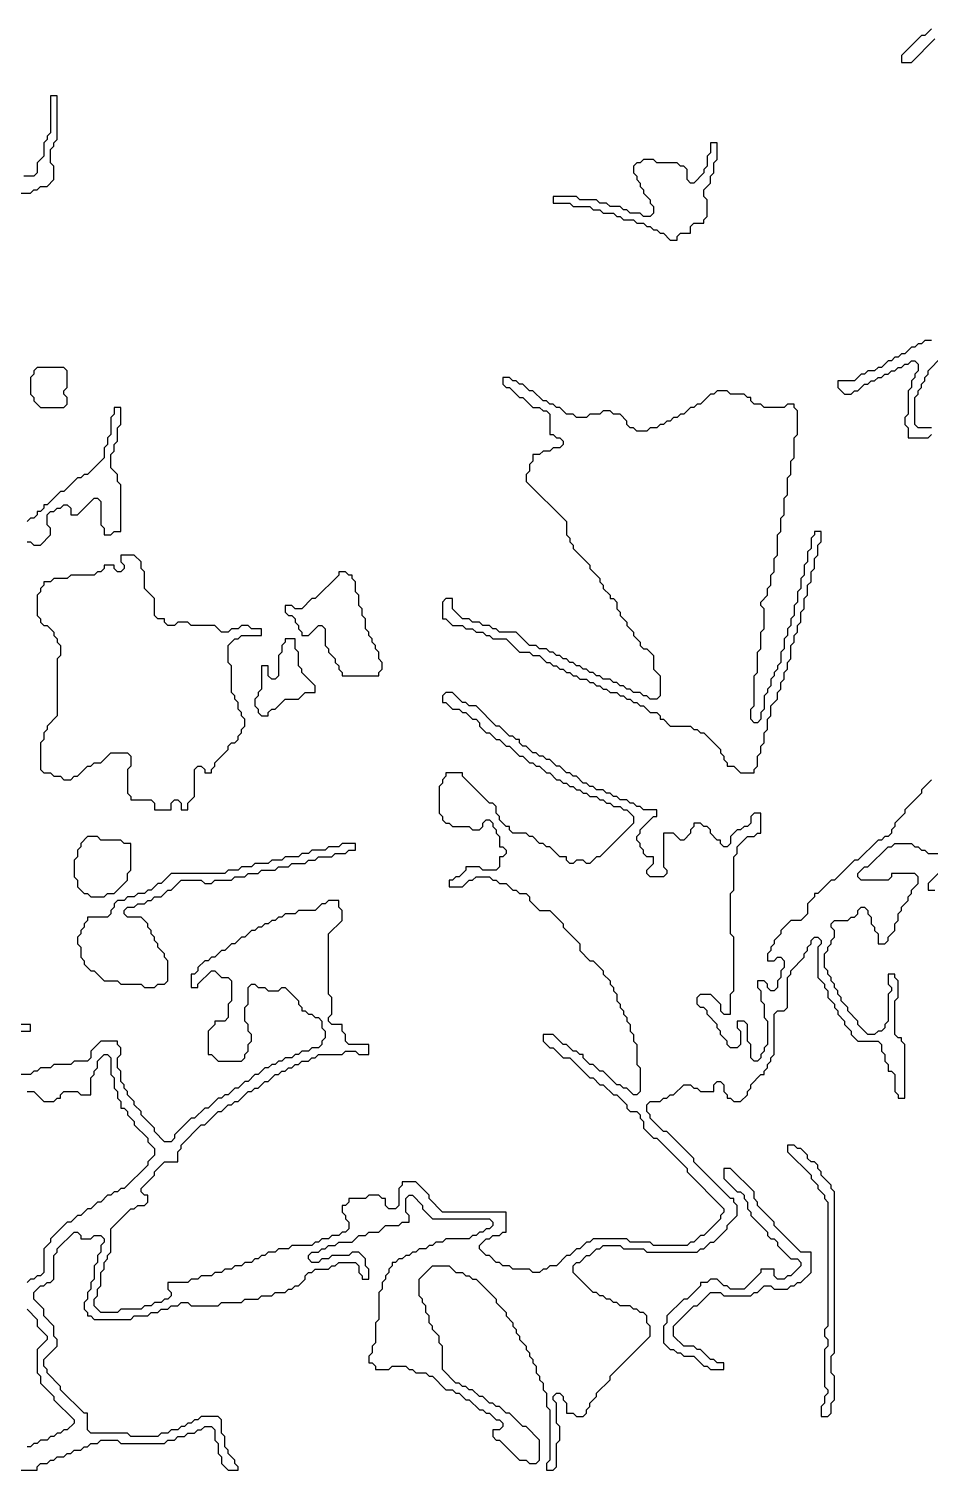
# Model space of a CAD drawing. Header units: metres. Extents: x 0 to 100, y 0 to 128.
# Drawn here: x 66.96 to 73.69, y 0.03 to 10.78 of the extents above; entities that cross this region are included whole.
import ezdxf

# ---------------------------------------------------------------- set-up
doc = ezdxf.new("R2010")
doc.units = ezdxf.units.M

msp = doc.modelspace()

# ---------------------------------------------------------------- linework, layer by layer
for points in [[(73.7, 10.775), (73.65, 10.725), (73.625, 10.725), (73.475, 10.575), (73.475, 10.525), (73.55, 10.525), (73.725, 10.7)], [(66.9, 9.55), (66.975, 9.55), (67, 9.575), (67.025, 9.575), (67.05, 9.6), (67.1, 9.6), (67.15, 9.65), (67.15, 9.75), (67.125, 9.775), (67.125, 9.875), (67.15, 9.9), (67.15, 9.925), (67.175, 9.95), (67.175, 10.275), (67.125, 10.275), (67.125, 10), (67.1, 9.975), (67.1, 9.95), (67.075, 9.925), (67.075, 9.825), (67.025, 9.775), (67.025, 9.7), (67, 9.675), (66.925, 9.675)], [(73.7, 8.45), (73.65, 8.45), (73.625, 8.425), (73.6, 8.425), (73.575, 8.4), (73.55, 8.4), (73.5, 8.35), (73.475, 8.35), (73.45, 8.325), (73.425, 8.325), (73.4, 8.3), (73.375, 8.3), (73.325, 8.25), (73.3, 8.25), (73.275, 8.225), (73.225, 8.225), (73.2, 8.2), (73.175, 8.2), (73.125, 8.15), (73, 8.15), (73, 8.1), (73.05, 8.05), (73.1, 8.05), (73.125, 8.075), (73.15, 8.075), (73.2, 8.125), (73.225, 8.125), (73.25, 8.15), (73.275, 8.15), (73.3, 8.175), (73.325, 8.175), (73.35, 8.2), (73.375, 8.2), (73.4, 8.225), (73.425, 8.225), (73.45, 8.25), (73.475, 8.25), (73.5, 8.275), (73.525, 8.275), (73.55, 8.3), (73.575, 8.3), (73.6, 8.275), (73.6, 8.225), (73.575, 8.2), (73.575, 8.175), (73.55, 8.15), (73.55, 8.1), (73.525, 8.075), (73.525, 7.9), (73.5, 7.875), (73.5, 7.825), (73.525, 7.8), (73.525, 7.725), (73.675, 7.725), (73.7, 7.75)], [(73.7, 7.8), (73.6, 7.8), (73.575, 7.825), (73.575, 8.025), (73.6, 8.05), (73.6, 8.075), (73.625, 8.1), (73.625, 8.125), (73.65, 8.15), (73.65, 8.175), (73.675, 8.2), (73.675, 8.225), (73.775, 8.325)], [(66.95, 6.95), (66.975, 6.95), (67, 6.925), (67.05, 6.925), (67.125, 7), (67.125, 7.05), (67.1, 7.075), (67.1, 7.15), (67.125, 7.175), (67.15, 7.175), (67.175, 7.2), (67.2, 7.2), (67.225, 7.225), (67.25, 7.225), (67.275, 7.2), (67.275, 7.15), (67.325, 7.15), (67.45, 7.275), (67.475, 7.275), (67.5, 7.25), (67.5, 7.075), (67.525, 7.05), (67.525, 7), (67.575, 7), (67.6, 7.025), (67.65, 7.025), (67.65, 7.375), (67.625, 7.4), (67.625, 7.45), (67.575, 7.5), (67.575, 7.6), (67.6, 7.625), (67.6, 7.675), (67.625, 7.7), (67.625, 7.8), (67.65, 7.825), (67.65, 7.95), (67.6, 7.95), (67.6, 7.9), (67.575, 7.875), (67.575, 7.75), (67.55, 7.725), (67.55, 7.675), (67.525, 7.65), (67.525, 7.575), (67.4, 7.45), (67.375, 7.45), (67.35, 7.425), (67.325, 7.425), (67.225, 7.325), (67.2, 7.325), (67.1, 7.225), (67.075, 7.225), (67.075, 7.2), (67.05, 7.175), (67.025, 7.175), (67.025, 7.15), (67, 7.125), (66.975, 7.125), (66.95, 7.1)], [(73.7, 5.175), (73.625, 5.1), (73.625, 5.075), (73.5, 4.95), (73.5, 4.925), (73.425, 4.85), (73.425, 4.825), (73.4, 4.8), (73.4, 4.775), (73.375, 4.75), (73.35, 4.75), (73.325, 4.725), (73.3, 4.725), (73.15, 4.575), (73.125, 4.575), (72.975, 4.425), (72.95, 4.425), (72.85, 4.325), (72.825, 4.325), (72.825, 4.3), (72.775, 4.25), (72.775, 4.175), (72.725, 4.125), (72.65, 4.125), (72.575, 4.05), (72.575, 4.025), (72.525, 3.975), (72.525, 3.95), (72.5, 3.925), (72.5, 3.9), (72.475, 3.875), (72.475, 3.825), (72.525, 3.825), (72.55, 3.85), (72.575, 3.85), (72.6, 3.825), (72.6, 3.775), (72.575, 3.75), (72.575, 3.7), (72.55, 3.675), (72.55, 3.625), (72.525, 3.6), (72.5, 3.6), (72.475, 3.625), (72.475, 3.65), (72.45, 3.675), (72.4, 3.675), (72.4, 3.625), (72.425, 3.6), (72.425, 3.525), (72.45, 3.5), (72.45, 3.4), (72.475, 3.375), (72.475, 3.2), (72.45, 3.175), (72.45, 3.15), (72.425, 3.125), (72.425, 3.1), (72.4, 3.075), (72.375, 3.075), (72.35, 3.1), (72.35, 3.2), (72.325, 3.225), (72.325, 3.35), (72.3, 3.375), (72.25, 3.375), (72.25, 3.325), (72.275, 3.3), (72.275, 3.2), (72.25, 3.175), (72.2, 3.175), (72.175, 3.2), (72.175, 3.225), (72.125, 3.275), (72.125, 3.3), (72.1, 3.325), (72.1, 3.35), (72.025, 3.425), (72.025, 3.45), (72, 3.475), (71.975, 3.475), (71.95, 3.5), (71.95, 3.55), (71.975, 3.575), (72.05, 3.575), (72.125, 3.5), (72.125, 3.45), (72.15, 3.425), (72.2, 3.425), (72.2, 3.575), (72.225, 3.6), (72.225, 4), (72.2, 4.025), (72.2, 4.325), (72.225, 4.35), (72.225, 4.6), (72.25, 4.625), (72.25, 4.675), (72.325, 4.75), (72.375, 4.75), (72.4, 4.775), (72.425, 4.775), (72.425, 4.925), (72.375, 4.925), (72.35, 4.9), (72.35, 4.85), (72.325, 4.825), (72.3, 4.825), (72.275, 4.8), (72.25, 4.8), (72.2, 4.75), (72.2, 4.7), (72.175, 4.675), (72.15, 4.675), (72.125, 4.7), (72.125, 4.725), (72.1, 4.725), (72.05, 4.775), (72.05, 4.8), (72.025, 4.825), (72, 4.825), (71.975, 4.85), (71.925, 4.85), (71.925, 4.825), (71.9, 4.8), (71.9, 4.775), (71.85, 4.725), (71.825, 4.725), (71.775, 4.775), (71.7, 4.775), (71.7, 4.525), (71.725, 4.5), (71.725, 4.475), (71.7, 4.45), (71.6, 4.45), (71.575, 4.475), (71.575, 4.5), (71.625, 4.55), (71.625, 4.6), (71.575, 4.6), (71.55, 4.625), (71.55, 4.65), (71.525, 4.675), (71.525, 4.7), (71.5, 4.725), (71.5, 4.75), (71.525, 4.775), (71.525, 4.8), (71.625, 4.9), (71.65, 4.9), (71.65, 4.95), (71.55, 4.95), (71.525, 4.975), (71.5, 4.975), (71.475, 5), (71.45, 5), (71.425, 5.025), (71.375, 5.025), (71.35, 5.05), (71.325, 5.05), (71.3, 5.075), (71.275, 5.075), (71.25, 5.1), (71.2, 5.1), (71.175, 5.125), (71.15, 5.125), (71.125, 5.15), (71.1, 5.15), (71.05, 5.2), (71.025, 5.2), (71, 5.225), (70.975, 5.225), (70.925, 5.275), (70.9, 5.275), (70.85, 5.325), (70.825, 5.325), (70.8, 5.35), (70.775, 5.35), (70.75, 5.375), (70.725, 5.375), (70.675, 5.425), (70.65, 5.425), (70.625, 5.45), (70.625, 5.475), (70.6, 5.475), (70.575, 5.5), (70.55, 5.5), (70.475, 5.575), (70.45, 5.575), (70.3, 5.725), (70.25, 5.725), (70.225, 5.75), (70.2, 5.75), (70.125, 5.825), (70.075, 5.825), (70.05, 5.8), (70.05, 5.75), (70.075, 5.75), (70.125, 5.7), (70.175, 5.7), (70.2, 5.675), (70.225, 5.675), (70.275, 5.625), (70.3, 5.625), (70.325, 5.6), (70.325, 5.575), (70.375, 5.525), (70.4, 5.525), (70.45, 5.475), (70.475, 5.475), (70.525, 5.425), (70.55, 5.425), (70.625, 5.35), (70.65, 5.35), (70.7, 5.3), (70.725, 5.3), (70.75, 5.275), (70.775, 5.275), (70.825, 5.225), (70.85, 5.225), (70.9, 5.175), (70.925, 5.175), (70.95, 5.15), (70.975, 5.15), (71, 5.125), (71.025, 5.125), (71.05, 5.1), (71.075, 5.1), (71.1, 5.075), (71.125, 5.075), (71.15, 5.05), (71.2, 5.05), (71.225, 5.025), (71.25, 5.025), (71.275, 5), (71.3, 5), (71.325, 4.975), (71.375, 4.975), (71.4, 4.95), (71.425, 4.95), (71.475, 4.9), (71.475, 4.85), (71.225, 4.6), (71.2, 4.6), (71.15, 4.55), (71.125, 4.55), (71.1, 4.575), (71.05, 4.575), (71.025, 4.55), (71, 4.55), (70.975, 4.575), (70.975, 4.6), (70.925, 4.6), (70.85, 4.675), (70.825, 4.675), (70.8, 4.7), (70.775, 4.7), (70.725, 4.75), (70.7, 4.75), (70.675, 4.775), (70.575, 4.775), (70.55, 4.8), (70.55, 4.825), (70.525, 4.825), (70.475, 4.875), (70.475, 4.9), (70.45, 4.925), (70.45, 4.975), (70.425, 5), (70.4, 5), (70.2, 5.2), (70.2, 5.225), (70.075, 5.225), (70.075, 5.2), (70.05, 5.175), (70.05, 5.15), (70.025, 5.125), (70.025, 4.925), (70.05, 4.9), (70.05, 4.875), (70.075, 4.85), (70.1, 4.85), (70.125, 4.825), (70.25, 4.825), (70.275, 4.8), (70.325, 4.8), (70.35, 4.825), (70.35, 4.85), (70.375, 4.875), (70.4, 4.875), (70.425, 4.85), (70.425, 4.825), (70.45, 4.8), (70.45, 4.775), (70.475, 4.75), (70.475, 4.675), (70.5, 4.675), (70.525, 4.65), (70.525, 4.625), (70.5, 4.6), (70.475, 4.6), (70.475, 4.525), (70.45, 4.5), (70.35, 4.5), (70.325, 4.525), (70.225, 4.525), (70.225, 4.5), (70.175, 4.45), (70.15, 4.45), (70.125, 4.425), (70.1, 4.425), (70.1, 4.375), (70.2, 4.375), (70.25, 4.425), (70.275, 4.425), (70.3, 4.45), (70.4, 4.45), (70.425, 4.425), (70.45, 4.425), (70.475, 4.4), (70.525, 4.4), (70.575, 4.35), (70.6, 4.35), (70.625, 4.325), (70.675, 4.325), (70.7, 4.3), (70.7, 4.275), (70.775, 4.2), (70.85, 4.2), (70.95, 4.1), (70.95, 4.075), (71.075, 3.95), (71.075, 3.9), (71.15, 3.825), (71.175, 3.825), (71.25, 3.75), (71.25, 3.725), (71.3, 3.675), (71.3, 3.65), (71.325, 3.625), (71.325, 3.6), (71.35, 3.575), (71.35, 3.525), (71.375, 3.5), (71.375, 3.475), (71.4, 3.45), (71.4, 3.425), (71.425, 3.4), (71.425, 3.375), (71.45, 3.35), (71.45, 3.3), (71.475, 3.275), (71.475, 3.225), (71.5, 3.2), (71.5, 3.05), (71.525, 3.025), (71.525, 2.85), (71.5, 2.825), (71.475, 2.825), (71.425, 2.875), (71.4, 2.875), (71.375, 2.9), (71.35, 2.9), (71.25, 3), (71.225, 3), (71.175, 3.05), (71.15, 3.05), (71.1, 3.1), (71.1, 3.125), (71.075, 3.125), (71.05, 3.15), (71.025, 3.15), (70.975, 3.2), (70.95, 3.2), (70.875, 3.275), (70.8, 3.275), (70.8, 3.225), (70.85, 3.175), (70.875, 3.175), (70.95, 3.1), (71, 3.1), (71.15, 2.95), (71.175, 2.95), (71.225, 2.9), (71.25, 2.9), (71.325, 2.825), (71.35, 2.825), (71.425, 2.75), (71.425, 2.725), (71.45, 2.7), (71.5, 2.7), (71.525, 2.675), (71.525, 2.65), (71.55, 2.625), (71.55, 2.575), (71.625, 2.5), (71.65, 2.5), (71.875, 2.275), (71.875, 2.25), (72.15, 1.975), (72.15, 1.95), (72.125, 1.925), (72.125, 1.9), (72, 1.775), (71.975, 1.775), (71.925, 1.725), (71.9, 1.725), (71.875, 1.7), (71.625, 1.7), (71.6, 1.725), (71.45, 1.725), (71.425, 1.75), (71.175, 1.75), (71.15, 1.725), (71.125, 1.725), (71.075, 1.675), (71.05, 1.675), (71, 1.625), (70.975, 1.625), (70.9, 1.55), (70.85, 1.55), (70.825, 1.525), (70.8, 1.525), (70.775, 1.5), (70.725, 1.5), (70.7, 1.525), (70.575, 1.525), (70.55, 1.55), (70.5, 1.55), (70.475, 1.575), (70.45, 1.575), (70.4, 1.625), (70.375, 1.625), (70.325, 1.675), (70.325, 1.7), (70.375, 1.75), (70.4, 1.75), (70.425, 1.775), (70.475, 1.775), (70.5, 1.8), (70.525, 1.8), (70.525, 1.95), (70.05, 1.95), (69.95, 2.05), (69.95, 2.075), (69.85, 2.175), (69.75, 2.175), (69.75, 2.15), (69.725, 2.125), (69.725, 2), (69.7, 1.975), (69.65, 1.975), (69.625, 2), (69.625, 2.05), (69.6, 2.05), (69.575, 2.075), (69.5, 2.075), (69.475, 2.05), (69.35, 2.05), (69.35, 2.025), (69.325, 2), (69.3, 2), (69.3, 1.95), (69.325, 1.925), (69.325, 1.9), (69.35, 1.875), (69.35, 1.825), (69.325, 1.8), (69.3, 1.8), (69.275, 1.775), (69.225, 1.775), (69.2, 1.75), (69.15, 1.75), (69.125, 1.725), (69.1, 1.725), (69.075, 1.7), (68.925, 1.7), (68.9, 1.675), (68.825, 1.675), (68.8, 1.65), (68.75, 1.65), (68.725, 1.625), (68.7, 1.625), (68.675, 1.6), (68.65, 1.6), (68.625, 1.575), (68.575, 1.575), (68.55, 1.55), (68.5, 1.55), (68.475, 1.525), (68.425, 1.525), (68.4, 1.5), (68.35, 1.5), (68.325, 1.475), (68.25, 1.475), (68.225, 1.45), (68.175, 1.45), (68.15, 1.425), (68, 1.425), (68, 1.375), (68.025, 1.35), (68.025, 1.325), (68, 1.3), (67.975, 1.3), (67.95, 1.275), (67.9, 1.275), (67.875, 1.25), (67.825, 1.25), (67.8, 1.225), (67.65, 1.225), (67.625, 1.2), (67.5, 1.2), (67.45, 1.25), (67.45, 1.3), (67.475, 1.325), (67.475, 1.375), (67.5, 1.4), (67.5, 1.5), (67.525, 1.525), (67.525, 1.575), (67.55, 1.6), (67.55, 1.625), (67.575, 1.65), (67.575, 1.825), (67.725, 1.975), (67.75, 1.975), (67.775, 2), (67.825, 2), (67.85, 2.025), (67.85, 2.075), (67.825, 2.075), (67.8, 2.1), (67.8, 2.125), (67.9, 2.225), (67.9, 2.25), (67.975, 2.325), (68.075, 2.325), (68.075, 2.4), (68.1, 2.425), (68.1, 2.45), (68.25, 2.6), (68.275, 2.6), (68.375, 2.7), (68.4, 2.7), (68.45, 2.75), (68.475, 2.75), (68.5, 2.775), (68.525, 2.775), (68.6, 2.85), (68.625, 2.85), (68.65, 2.875), (68.675, 2.875), (68.725, 2.925), (68.75, 2.925), (68.8, 2.975), (68.825, 2.975), (68.85, 3), (68.875, 3), (68.9, 3.025), (68.925, 3.025), (68.95, 3.05), (68.975, 3.05), (69, 3.075), (69.05, 3.075), (69.075, 3.1), (69.1, 3.1), (69.125, 3.125), (69.3, 3.125), (69.325, 3.15), (69.4, 3.15), (69.425, 3.125), (69.5, 3.125), (69.5, 3.2), (69.35, 3.2), (69.325, 3.225), (69.325, 3.275), (69.3, 3.3), (69.3, 3.35), (69.225, 3.35), (69.2, 3.375), (69.2, 3.4), (69.225, 3.425), (69.225, 3.55), (69.2, 3.575), (69.2, 4.025), (69.3, 4.125), (69.3, 4.2), (69.275, 4.225), (69.275, 4.275), (69.2, 4.275), (69.175, 4.25), (69.15, 4.25), (69.1, 4.2), (68.975, 4.2), (68.95, 4.175), (68.875, 4.175), (68.85, 4.15), (68.825, 4.15), (68.8, 4.125), (68.775, 4.125), (68.75, 4.1), (68.725, 4.1), (68.7, 4.075), (68.675, 4.075), (68.65, 4.05), (68.625, 4.05), (68.575, 4), (68.55, 4), (68.5, 3.95), (68.475, 3.95), (68.425, 3.9), (68.4, 3.9), (68.35, 3.85), (68.325, 3.85), (68.3, 3.825), (68.275, 3.825), (68.225, 3.775), (68.225, 3.75), (68.2, 3.725), (68.175, 3.725), (68.175, 3.625), (68.225, 3.625), (68.225, 3.65), (68.325, 3.75), (68.35, 3.75), (68.4, 3.7), (68.45, 3.7), (68.475, 3.675), (68.475, 3.525), (68.45, 3.5), (68.45, 3.4), (68.425, 3.375), (68.35, 3.375), (68.35, 3.35), (68.3, 3.3), (68.3, 3.125), (68.325, 3.125), (68.375, 3.075), (68.55, 3.075), (68.575, 3.1), (68.575, 3.125), (68.6, 3.15), (68.6, 3.2), (68.625, 3.225), (68.625, 3.275), (68.6, 3.3), (68.6, 3.35), (68.575, 3.375), (68.575, 3.475), (68.6, 3.5), (68.6, 3.625), (68.625, 3.65), (68.65, 3.65), (68.675, 3.625), (68.725, 3.625), (68.75, 3.6), (68.825, 3.6), (68.85, 3.625), (68.875, 3.625), (68.975, 3.525), (68.975, 3.5), (69, 3.475), (69, 3.45), (69.025, 3.45), (69.05, 3.425), (69.075, 3.425), (69.1, 3.4), (69.125, 3.4), (69.15, 3.375), (69.15, 3.325), (69.175, 3.3), (69.175, 3.25), (69.15, 3.225), (69.15, 3.2), (69.125, 3.175), (69.075, 3.175), (69.05, 3.15), (69, 3.15), (68.975, 3.125), (68.95, 3.125), (68.925, 3.1), (68.875, 3.1), (68.85, 3.075), (68.825, 3.075), (68.8, 3.05), (68.775, 3.05), (68.75, 3.025), (68.725, 3.025), (68.675, 2.975), (68.65, 2.975), (68.6, 2.925), (68.575, 2.925), (68.525, 2.875), (68.5, 2.875), (68.45, 2.825), (68.425, 2.825), (68.4, 2.8), (68.375, 2.8), (68.3, 2.725), (68.275, 2.725), (68.2, 2.65), (68.175, 2.65), (68.05, 2.525), (68.05, 2.5), (68.025, 2.475), (67.975, 2.475), (67.9, 2.55), (67.9, 2.575), (67.8, 2.675), (67.8, 2.7), (67.75, 2.75), (67.75, 2.775), (67.7, 2.825), (67.7, 2.85), (67.675, 2.875), (67.675, 2.9), (67.65, 2.925), (67.65, 3), (67.625, 3.025), (67.625, 3.1), (67.65, 3.125), (67.65, 3.175), (67.625, 3.2), (67.625, 3.225), (67.5, 3.225), (67.425, 3.15), (67.425, 3.1), (67.4, 3.075), (67.3, 3.075), (67.275, 3.05), (67.15, 3.05), (67.125, 3.025), (67.05, 3.025), (67.025, 3), (67, 3), (66.975, 2.975), (66.775, 2.975)], [(66.775, 0.025), (67.025, 0.025), (67.025, 0.05), (67.05, 0.075), (67.1, 0.075), (67.125, 0.1), (67.15, 0.1), (67.175, 0.125), (67.225, 0.125), (67.25, 0.15), (67.275, 0.15), (67.3, 0.175), (67.35, 0.175), (67.375, 0.2), (67.4, 0.2), (67.425, 0.225), (67.475, 0.225), (67.5, 0.25), (67.625, 0.25), (67.65, 0.225), (67.975, 0.225), (68, 0.25), (68.05, 0.25), (68.075, 0.275), (68.125, 0.275), (68.15, 0.3), (68.2, 0.3), (68.225, 0.325), (68.25, 0.325), (68.275, 0.35), (68.325, 0.35), (68.35, 0.325), (68.35, 0.25), (68.375, 0.225), (68.375, 0.15), (68.4, 0.125), (68.4, 0.075), (68.45, 0.025), (68.525, 0.025), (68.525, 0.05), (68.5, 0.075), (68.5, 0.1), (68.45, 0.15), (68.45, 0.175), (68.425, 0.2), (68.425, 0.275), (68.4, 0.3), (68.4, 0.4), (68.375, 0.425), (68.25, 0.425), (68.225, 0.4), (68.2, 0.4), (68.175, 0.375), (68.15, 0.375), (68.125, 0.35), (68.1, 0.35), (68.075, 0.325), (68.025, 0.325), (68, 0.3), (67.95, 0.3), (67.925, 0.275), (67.725, 0.275), (67.7, 0.3), (67.425, 0.3), (67.4, 0.325), (67.4, 0.45), (67.375, 0.45), (67.2, 0.625), (67.2, 0.65), (67.1, 0.75), (67.1, 0.775), (67.075, 0.8), (67.075, 0.85), (67.175, 0.95), (67.175, 1), (67.15, 1.025), (67.15, 1.1), (67.075, 1.175), (67.075, 1.225), (67, 1.3), (67, 1.35), (67.05, 1.4), (67.075, 1.4), (67.1, 1.425), (67.125, 1.425), (67.15, 1.45), (67.15, 1.625), (67.175, 1.65), (67.175, 1.675), (67.3, 1.8), (67.325, 1.8), (67.35, 1.775), (67.35, 1.75), (67.425, 1.75), (67.45, 1.775), (67.5, 1.775), (67.525, 1.75), (67.525, 1.725), (67.5, 1.7), (67.5, 1.65), (67.475, 1.625), (67.475, 1.575), (67.45, 1.55), (67.45, 1.45), (67.425, 1.425), (67.425, 1.375), (67.4, 1.35), (67.4, 1.3), (67.375, 1.275), (67.375, 1.225), (67.4, 1.2), (67.4, 1.175), (67.425, 1.175), (67.45, 1.15), (67.725, 1.15), (67.75, 1.175), (67.85, 1.175), (67.875, 1.2), (67.925, 1.2), (67.95, 1.225), (68, 1.225), (68.025, 1.25), (68.075, 1.25), (68.1, 1.275), (68.15, 1.275), (68.175, 1.25), (68.375, 1.25), (68.4, 1.275), (68.55, 1.275), (68.575, 1.3), (68.675, 1.3), (68.7, 1.325), (68.775, 1.325), (68.8, 1.35), (68.875, 1.35), (68.9, 1.375), (68.925, 1.375), (68.95, 1.4), (68.975, 1.4), (69.025, 1.45), (69.025, 1.475), (69.05, 1.5), (69.075, 1.5), (69.1, 1.525), (69.2, 1.525), (69.225, 1.55), (69.25, 1.55), (69.275, 1.575), (69.4, 1.575), (69.425, 1.55), (69.425, 1.5), (69.45, 1.475), (69.45, 1.45), (69.5, 1.45), (69.5, 1.525), (69.475, 1.55), (69.475, 1.6), (69.425, 1.65), (69.375, 1.65), (69.35, 1.625), (69.225, 1.625), (69.2, 1.6), (69.15, 1.6), (69.125, 1.575), (69.075, 1.575), (69.05, 1.6), (69.05, 1.625), (69.075, 1.65), (69.125, 1.65), (69.15, 1.675), (69.175, 1.675), (69.2, 1.7), (69.25, 1.7), (69.275, 1.725), (69.375, 1.725), (69.425, 1.775), (69.475, 1.775), (69.5, 1.8), (69.575, 1.8), (69.625, 1.85), (69.725, 1.85), (69.75, 1.875), (69.8, 1.875), (69.8, 1.925), (69.775, 1.95), (69.775, 2.05), (69.8, 2.075), (69.825, 2.075), (69.9, 2), (69.9, 1.975), (69.975, 1.9), (70.4, 1.9), (70.425, 1.875), (70.425, 1.85), (70.4, 1.825), (70.375, 1.825), (70.35, 1.8), (70.325, 1.8), (70.3, 1.775), (70.275, 1.775), (70.25, 1.75), (70.075, 1.75), (70.05, 1.725), (70, 1.725), (69.975, 1.7), (69.95, 1.7), (69.925, 1.675), (69.875, 1.675), (69.85, 1.65), (69.825, 1.65), (69.8, 1.625), (69.775, 1.625), (69.75, 1.6), (69.725, 1.6), (69.7, 1.575), (69.675, 1.575), (69.675, 1.55), (69.65, 1.525), (69.65, 1.5), (69.625, 1.475), (69.625, 1.45), (69.6, 1.425), (69.6, 1.375), (69.575, 1.35), (69.575, 1.15), (69.55, 1.125), (69.55, 0.975), (69.525, 0.95), (69.525, 0.9), (69.5, 0.875), (69.5, 0.825), (69.525, 0.825), (69.55, 0.8), (69.55, 0.775), (69.65, 0.775), (69.675, 0.8), (69.775, 0.8), (69.8, 0.775), (69.825, 0.775), (69.85, 0.75), (69.925, 0.75), (69.95, 0.725), (69.975, 0.725), (70.075, 0.625), (70.125, 0.625), (70.15, 0.6), (70.175, 0.6), (70.225, 0.55), (70.25, 0.55), (70.325, 0.475), (70.35, 0.475), (70.375, 0.45), (70.4, 0.45), (70.45, 0.4), (70.475, 0.4), (70.5, 0.375), (70.5, 0.35), (70.475, 0.325), (70.425, 0.325), (70.425, 0.275), (70.45, 0.25), (70.475, 0.25), (70.625, 0.1), (70.675, 0.1), (70.7, 0.075), (70.75, 0.075), (70.775, 0.1), (70.775, 0.25), (70.675, 0.35), (70.65, 0.35), (70.55, 0.45), (70.525, 0.45), (70.475, 0.5), (70.45, 0.5), (70.425, 0.525), (70.4, 0.525), (70.35, 0.575), (70.325, 0.575), (70.275, 0.625), (70.25, 0.625), (70.225, 0.65), (70.2, 0.65), (70.175, 0.675), (70.15, 0.675), (70.05, 0.775), (70.05, 0.95), (70.025, 0.975), (70.025, 1.025), (69.975, 1.075), (69.975, 1.1), (69.95, 1.125), (69.95, 1.175), (69.925, 1.2), (69.925, 1.25), (69.9, 1.275), (69.9, 1.3), (69.875, 1.325), (69.875, 1.45), (69.975, 1.55), (70.1, 1.55), (70.15, 1.5), (70.2, 1.5), (70.225, 1.475), (70.25, 1.475), (70.275, 1.45), (70.3, 1.45), (70.45, 1.3), (70.45, 1.275), (70.525, 1.2), (70.525, 1.175), (70.575, 1.125), (70.575, 1.1), (70.6, 1.075), (70.6, 1.05), (70.625, 1.025), (70.625, 1), (70.675, 0.95), (70.675, 0.925), (70.7, 0.9), (70.7, 0.875), (70.725, 0.85), (70.725, 0.825), (70.75, 0.8), (70.75, 0.75), (70.775, 0.725), (70.775, 0.7), (70.8, 0.675), (70.8, 0.625), (70.825, 0.6), (70.825, 0.5), (70.85, 0.475), (70.85, 0.1), (70.825, 0.075), (70.825, 0.025), (70.875, 0.025), (70.9, 0.05), (70.9, 0.225), (70.925, 0.25), (70.925, 0.35), (70.9, 0.375), (70.9, 0.525), (70.875, 0.55), (70.875, 0.575), (70.9, 0.6), (70.925, 0.6), (70.95, 0.575), (70.95, 0.55), (70.975, 0.525), (70.975, 0.45), (71.025, 0.45), (71.05, 0.425), (71.1, 0.425), (71.125, 0.45), (71.125, 0.475), (71.15, 0.5), (71.15, 0.525), (71.2, 0.575), (71.2, 0.6), (71.3, 0.7), (71.3, 0.725), (71.6, 1.025), (71.6, 1.1), (71.575, 1.125), (71.575, 1.175), (71.55, 1.2), (71.525, 1.2), (71.5, 1.225), (71.475, 1.225), (71.45, 1.25), (71.375, 1.25), (71.35, 1.275), (71.325, 1.275), (71.3, 1.3), (71.275, 1.3), (71.25, 1.325), (71.225, 1.325), (71.2, 1.35), (71.175, 1.35), (71.025, 1.5), (71.025, 1.55), (71.05, 1.575), (71.075, 1.575), (71.125, 1.625), (71.15, 1.625), (71.2, 1.675), (71.225, 1.675), (71.25, 1.7), (71.375, 1.7), (71.4, 1.675), (71.55, 1.675), (71.575, 1.65), (71.95, 1.65), (71.975, 1.675), (72, 1.675), (72.05, 1.725), (72.075, 1.725), (72.175, 1.825), (72.175, 1.85), (72.25, 1.925), (72.25, 2), (72.225, 2.025), (72.225, 2.05), (72.2, 2.05), (71.925, 2.325), (71.925, 2.35), (71.725, 2.55), (71.7, 2.55), (71.6, 2.65), (71.6, 2.675), (71.575, 2.7), (71.575, 2.75), (71.6, 2.775), (71.675, 2.775), (71.7, 2.8), (71.725, 2.8), (71.75, 2.825), (71.775, 2.825), (71.85, 2.9), (71.9, 2.9), (71.925, 2.875), (71.95, 2.875), (71.975, 2.85), (72.075, 2.85), (72.075, 2.9), (72.1, 2.925), (72.125, 2.925), (72.15, 2.9), (72.15, 2.85), (72.175, 2.825), (72.175, 2.8), (72.2, 2.8), (72.225, 2.775), (72.275, 2.775), (72.325, 2.825), (72.325, 2.85), (72.35, 2.875), (72.35, 2.9), (72.425, 2.975), (72.45, 2.975), (72.45, 3), (72.475, 3.025), (72.475, 3.05), (72.5, 3.075), (72.5, 3.1), (72.525, 3.125), (72.525, 3.425), (72.55, 3.45), (72.6, 3.45), (72.625, 3.475), (72.625, 3.7), (72.65, 3.725), (72.65, 3.75), (72.75, 3.85), (72.75, 3.875), (72.775, 3.9), (72.775, 3.925), (72.8, 3.95), (72.8, 3.975), (72.825, 4), (72.85, 4), (72.875, 3.975), (72.875, 3.95), (72.85, 3.925), (72.85, 3.7), (72.9, 3.65), (72.9, 3.625), (72.925, 3.6), (72.925, 3.55), (72.975, 3.5), (72.975, 3.475), (73, 3.45), (73, 3.425), (73.05, 3.375), (73.05, 3.35), (73.1, 3.3), (73.1, 3.275), (73.15, 3.225), (73.3, 3.225), (73.325, 3.2), (73.325, 3.15), (73.35, 3.125), (73.35, 3.075), (73.375, 3.05), (73.375, 3), (73.4, 3), (73.425, 2.975), (73.425, 2.85), (73.45, 2.825), (73.45, 2.8), (73.5, 2.8), (73.5, 3.2), (73.475, 3.225), (73.475, 3.25), (73.45, 3.25), (73.425, 3.275), (73.425, 3.525), (73.45, 3.55), (73.45, 3.675), (73.425, 3.7), (73.425, 3.725), (73.375, 3.725), (73.375, 3.65), (73.4, 3.625), (73.4, 3.6), (73.375, 3.575), (73.375, 3.375), (73.35, 3.35), (73.35, 3.325), (73.325, 3.3), (73.3, 3.3), (73.275, 3.275), (73.225, 3.275), (73.15, 3.35), (73.15, 3.375), (73.075, 3.45), (73.075, 3.475), (73.025, 3.525), (73.025, 3.55), (73, 3.575), (73, 3.6), (72.975, 3.625), (72.975, 3.65), (72.95, 3.675), (72.95, 3.7), (72.925, 3.725), (72.925, 3.75), (72.9, 3.775), (72.9, 3.875), (72.925, 3.9), (72.925, 3.925), (72.95, 3.95), (72.95, 3.975), (72.975, 4), (72.975, 4.05), (72.95, 4.075), (72.95, 4.1), (72.975, 4.125), (73.075, 4.125), (73.1, 4.15), (73.125, 4.15), (73.15, 4.175), (73.15, 4.2), (73.175, 4.225), (73.2, 4.225), (73.225, 4.2), (73.225, 4.175), (73.25, 4.15), (73.25, 4.1), (73.275, 4.075), (73.275, 4.05), (73.3, 4.025), (73.3, 3.95), (73.35, 3.95), (73.375, 3.975), (73.375, 4), (73.425, 4.05), (73.425, 4.1), (73.45, 4.125), (73.45, 4.175), (73.475, 4.2), (73.475, 4.225), (73.525, 4.275), (73.525, 4.3), (73.55, 4.325), (73.55, 4.35), (73.6, 4.4), (73.6, 4.45), (73.575, 4.475), (73.4, 4.475), (73.4, 4.45), (73.375, 4.425), (73.175, 4.425), (73.15, 4.45), (73.15, 4.475), (73.2, 4.525), (73.225, 4.525), (73.375, 4.675), (73.4, 4.675), (73.425, 4.7), (73.55, 4.7), (73.575, 4.675), (73.6, 4.675), (73.625, 4.65), (73.65, 4.65), (73.675, 4.625), (73.775, 4.625)], [(73.75, 4.475), (73.675, 4.4), (73.675, 4.35), (73.725, 4.35)], [(66.85, 3.3), (66.975, 3.3), (66.975, 3.35), (66.9, 3.35)], [(66.95, 2.85), (67, 2.85), (67.075, 2.775), (67.15, 2.775), (67.175, 2.8), (67.2, 2.8), (67.2, 2.825), (67.225, 2.85), (67.325, 2.85), (67.35, 2.825), (67.425, 2.825), (67.425, 2.95), (67.45, 2.975), (67.45, 3), (67.475, 3.025), (67.475, 3.075), (67.525, 3.125), (67.55, 3.125), (67.575, 3.1), (67.575, 2.975), (67.6, 2.95), (67.6, 2.875), (67.625, 2.85), (67.625, 2.8), (67.65, 2.775), (67.65, 2.725), (67.675, 2.725), (67.7, 2.7), (67.7, 2.675), (67.75, 2.625), (67.75, 2.6), (67.85, 2.5), (67.85, 2.475), (67.9, 2.425), (67.9, 2.375), (67.85, 2.325), (67.85, 2.3), (67.675, 2.125), (67.65, 2.125), (67.625, 2.1), (67.6, 2.1), (67.575, 2.075), (67.55, 2.075), (67.5, 2.025), (67.475, 2.025), (67.425, 1.975), (67.4, 1.975), (67.35, 1.925), (67.325, 1.925), (67.275, 1.875), (67.25, 1.875), (67.125, 1.75), (67.125, 1.725), (67.075, 1.675), (67.075, 1.5), (67.05, 1.475), (67.025, 1.475), (67, 1.45), (66.975, 1.45), (66.95, 1.425)], [(66.95, 1.225), (67.025, 1.15), (67.025, 1.1), (67.1, 1.025), (67.1, 1), (67.025, 0.925), (67.025, 0.75), (67.05, 0.725), (67.05, 0.675), (67.15, 0.575), (67.15, 0.55), (67.3, 0.4), (67.3, 0.375), (67.25, 0.325), (67.225, 0.325), (67.2, 0.3), (67.175, 0.3), (67.15, 0.275), (67.125, 0.275), (67.1, 0.25), (67.05, 0.25), (67.025, 0.225), (67, 0.225), (66.975, 0.2), (66.95, 0.2)]]:
    msp.add_lwpolyline(points)
for points in [[(72.05, 9.925), (72.05, 9.85), (72.025, 9.825), (72.025, 9.75), (72, 9.725), (72, 9.7), (71.925, 9.625), (71.9, 9.625), (71.875, 9.65), (71.875, 9.725), (71.85, 9.75), (71.825, 9.75), (71.8, 9.775), (71.65, 9.775), (71.625, 9.8), (71.55, 9.8), (71.525, 9.775), (71.5, 9.775), (71.475, 9.75), (71.475, 9.7), (71.5, 9.675), (71.5, 9.65), (71.525, 9.625), (71.525, 9.6), (71.55, 9.575), (71.55, 9.55), (71.6, 9.5), (71.6, 9.475), (71.625, 9.45), (71.625, 9.4), (71.6, 9.375), (71.55, 9.375), (71.525, 9.4), (71.45, 9.4), (71.425, 9.425), (71.4, 9.425), (71.375, 9.45), (71.3, 9.45), (71.275, 9.475), (71.225, 9.475), (71.2, 9.5), (71.075, 9.5), (71.05, 9.525), (70.875, 9.525), (70.875, 9.475), (71, 9.475), (71.025, 9.45), (71.15, 9.45), (71.175, 9.425), (71.225, 9.425), (71.25, 9.4), (71.325, 9.4), (71.35, 9.375), (71.375, 9.375), (71.4, 9.35), (71.475, 9.35), (71.5, 9.325), (71.55, 9.325), (71.575, 9.3), (71.6, 9.3), (71.625, 9.275), (71.65, 9.275), (71.675, 9.25), (71.7, 9.25), (71.75, 9.2), (71.8, 9.2), (71.8, 9.225), (71.825, 9.25), (71.9, 9.25), (71.9, 9.3), (71.925, 9.325), (72, 9.325), (72, 9.35), (72.025, 9.375), (72.025, 9.5), (72, 9.525), (72, 9.575), (72.05, 9.625), (72.05, 9.675), (72.075, 9.7), (72.075, 9.775), (72.1, 9.8), (72.1, 9.925)], [(67.025, 8.25), (67, 8.225), (67, 8.2), (66.975, 8.175), (66.975, 8.05), (67, 8.025), (67, 8), (67.05, 7.95), (67.225, 7.95), (67.25, 7.975), (67.25, 8.025), (67.225, 8.05), (67.225, 8.075), (67.25, 8.1), (67.25, 8.225), (67.225, 8.25)], [(70.5, 8.175), (70.5, 8.125), (70.525, 8.1), (70.55, 8.1), (70.625, 8.025), (70.65, 8.025), (70.725, 7.95), (70.775, 7.95), (70.8, 7.925), (70.825, 7.925), (70.85, 7.9), (70.85, 7.75), (70.875, 7.75), (70.9, 7.725), (70.925, 7.725), (70.95, 7.7), (70.95, 7.675), (70.925, 7.65), (70.875, 7.65), (70.85, 7.625), (70.8, 7.625), (70.775, 7.6), (70.725, 7.6), (70.725, 7.55), (70.7, 7.525), (70.7, 7.475), (70.675, 7.45), (70.675, 7.4), (70.975, 7.1), (70.975, 7), (71, 6.975), (71, 6.95), (71.025, 6.925), (71.025, 6.9), (71.15, 6.775), (71.15, 6.75), (71.225, 6.675), (71.225, 6.65), (71.25, 6.625), (71.25, 6.6), (71.3, 6.55), (71.3, 6.525), (71.325, 6.525), (71.35, 6.5), (71.35, 6.45), (71.375, 6.425), (71.375, 6.4), (71.425, 6.35), (71.425, 6.325), (71.475, 6.275), (71.475, 6.25), (71.525, 6.2), (71.525, 6.175), (71.55, 6.15), (71.575, 6.15), (71.625, 6.1), (71.625, 6), (71.675, 5.95), (71.675, 5.8), (71.65, 5.775), (71.6, 5.775), (71.575, 5.8), (71.55, 5.8), (71.525, 5.825), (71.475, 5.825), (71.45, 5.85), (71.425, 5.85), (71.4, 5.875), (71.375, 5.875), (71.35, 5.9), (71.325, 5.9), (71.3, 5.925), (71.25, 5.925), (71.225, 5.95), (71.2, 5.95), (71.175, 5.975), (71.15, 5.975), (71.125, 6), (71.1, 6), (71.075, 6.025), (71.05, 6.025), (71.025, 6.05), (71, 6.05), (70.975, 6.075), (70.95, 6.075), (70.925, 6.1), (70.9, 6.1), (70.875, 6.125), (70.85, 6.125), (70.825, 6.15), (70.775, 6.15), (70.75, 6.175), (70.7, 6.175), (70.6, 6.275), (70.475, 6.275), (70.45, 6.3), (70.425, 6.3), (70.4, 6.325), (70.35, 6.325), (70.325, 6.35), (70.275, 6.35), (70.25, 6.375), (70.2, 6.375), (70.125, 6.45), (70.125, 6.525), (70.075, 6.525), (70.05, 6.5), (70.05, 6.375), (70.075, 6.375), (70.125, 6.325), (70.2, 6.325), (70.225, 6.3), (70.275, 6.3), (70.3, 6.275), (70.35, 6.275), (70.375, 6.25), (70.4, 6.25), (70.425, 6.225), (70.525, 6.225), (70.625, 6.125), (70.7, 6.125), (70.725, 6.1), (70.775, 6.1), (70.825, 6.05), (70.85, 6.05), (70.875, 6.025), (70.9, 6.025), (70.925, 6), (70.95, 6), (70.975, 5.975), (71, 5.975), (71.025, 5.95), (71.05, 5.95), (71.075, 5.925), (71.125, 5.925), (71.15, 5.9), (71.175, 5.9), (71.2, 5.875), (71.225, 5.875), (71.25, 5.85), (71.275, 5.85), (71.3, 5.825), (71.35, 5.825), (71.375, 5.8), (71.4, 5.8), (71.425, 5.775), (71.45, 5.775), (71.475, 5.75), (71.5, 5.75), (71.525, 5.725), (71.55, 5.725), (71.6, 5.675), (71.65, 5.675), (71.675, 5.65), (71.675, 5.625), (71.7, 5.625), (71.75, 5.575), (71.9, 5.575), (71.925, 5.55), (71.95, 5.55), (71.975, 5.525), (72, 5.525), (72.125, 5.4), (72.125, 5.375), (72.15, 5.35), (72.15, 5.325), (72.175, 5.3), (72.175, 5.275), (72.225, 5.275), (72.275, 5.225), (72.375, 5.225), (72.375, 5.25), (72.4, 5.275), (72.4, 5.35), (72.425, 5.375), (72.425, 5.425), (72.45, 5.45), (72.45, 5.525), (72.475, 5.55), (72.475, 5.625), (72.5, 5.65), (72.5, 5.725), (72.55, 5.775), (72.55, 5.825), (72.575, 5.85), (72.575, 5.9), (72.6, 5.925), (72.6, 5.975), (72.625, 6), (72.625, 6.05), (72.65, 6.075), (72.65, 6.175), (72.675, 6.2), (72.675, 6.25), (72.7, 6.275), (72.7, 6.325), (72.725, 6.35), (72.725, 6.425), (72.75, 6.45), (72.75, 6.525), (72.775, 6.55), (72.775, 6.625), (72.8, 6.65), (72.8, 6.725), (72.825, 6.75), (72.825, 6.825), (72.85, 6.85), (72.85, 6.925), (72.875, 6.95), (72.875, 7.025), (72.825, 7.025), (72.825, 7), (72.8, 6.975), (72.8, 6.9), (72.775, 6.875), (72.775, 6.8), (72.75, 6.775), (72.75, 6.7), (72.725, 6.675), (72.725, 6.6), (72.7, 6.575), (72.7, 6.5), (72.675, 6.475), (72.675, 6.4), (72.65, 6.375), (72.65, 6.325), (72.625, 6.3), (72.625, 6.25), (72.6, 6.225), (72.6, 6.15), (72.575, 6.125), (72.575, 6.05), (72.55, 6.025), (72.55, 6), (72.525, 5.975), (72.525, 5.95), (72.5, 5.925), (72.5, 5.875), (72.475, 5.85), (72.475, 5.825), (72.45, 5.8), (72.45, 5.7), (72.425, 5.675), (72.425, 5.625), (72.4, 5.6), (72.375, 5.6), (72.35, 5.625), (72.35, 5.7), (72.375, 5.725), (72.375, 5.95), (72.4, 5.975), (72.4, 6.125), (72.425, 6.15), (72.425, 6.275), (72.45, 6.3), (72.45, 6.45), (72.425, 6.475), (72.425, 6.5), (72.475, 6.55), (72.475, 6.6), (72.5, 6.625), (72.5, 6.7), (72.525, 6.725), (72.525, 6.825), (72.55, 6.85), (72.55, 7), (72.575, 7.025), (72.575, 7.125), (72.6, 7.15), (72.6, 7.275), (72.625, 7.3), (72.625, 7.425), (72.65, 7.45), (72.65, 7.55), (72.675, 7.575), (72.675, 7.725), (72.7, 7.75), (72.7, 7.925), (72.675, 7.95), (72.675, 7.975), (72.625, 7.975), (72.6, 7.95), (72.45, 7.95), (72.425, 7.975), (72.375, 7.975), (72.35, 8), (72.35, 8.025), (72.325, 8.025), (72.3, 8.05), (72.2, 8.05), (72.175, 8.075), (72.1, 8.075), (72.075, 8.05), (72.05, 8.05), (71.975, 7.975), (71.95, 7.975), (71.925, 7.95), (71.9, 7.95), (71.85, 7.9), (71.825, 7.9), (71.8, 7.875), (71.775, 7.875), (71.75, 7.85), (71.725, 7.85), (71.7, 7.825), (71.675, 7.825), (71.65, 7.8), (71.6, 7.8), (71.575, 7.775), (71.5, 7.775), (71.475, 7.8), (71.45, 7.8), (71.425, 7.825), (71.425, 7.85), (71.375, 7.9), (71.325, 7.9), (71.3, 7.925), (71.25, 7.925), (71.225, 7.9), (71.15, 7.9), (71.125, 7.875), (71.05, 7.875), (71.025, 7.9), (70.975, 7.9), (70.925, 7.95), (70.9, 7.95), (70.875, 7.975), (70.85, 7.975), (70.825, 8), (70.8, 8), (70.725, 8.075), (70.7, 8.075), (70.65, 8.125), (70.625, 8.125), (70.6, 8.15), (70.575, 8.15), (70.55, 8.175)], [(67.65, 6.85), (67.65, 6.8), (67.675, 6.775), (67.675, 6.75), (67.65, 6.725), (67.625, 6.725), (67.6, 6.75), (67.6, 6.775), (67.525, 6.775), (67.525, 6.75), (67.5, 6.725), (67.475, 6.725), (67.45, 6.7), (67.275, 6.7), (67.25, 6.675), (67.15, 6.675), (67.125, 6.65), (67.075, 6.65), (67.075, 6.625), (67.05, 6.6), (67.05, 6.575), (67.025, 6.55), (67.025, 6.4), (67.05, 6.375), (67.05, 6.35), (67.075, 6.325), (67.1, 6.325), (67.15, 6.275), (67.15, 6.25), (67.175, 6.225), (67.175, 6.2), (67.2, 6.175), (67.2, 6.1), (67.175, 6.075), (67.175, 5.65), (67.1, 5.575), (67.1, 5.55), (67.075, 5.525), (67.075, 5.475), (67.05, 5.45), (67.05, 5.25), (67.075, 5.225), (67.125, 5.225), (67.15, 5.2), (67.2, 5.2), (67.225, 5.175), (67.275, 5.175), (67.3, 5.2), (67.325, 5.2), (67.4, 5.275), (67.425, 5.275), (67.45, 5.3), (67.5, 5.3), (67.575, 5.375), (67.7, 5.375), (67.725, 5.35), (67.725, 5.275), (67.7, 5.25), (67.7, 5.075), (67.725, 5.05), (67.725, 5.025), (67.875, 5.025), (67.9, 5), (67.9, 4.95), (68.025, 4.95), (68.025, 5), (68.05, 5.025), (68.075, 5.025), (68.1, 5), (68.1, 4.95), (68.15, 4.95), (68.15, 5), (68.2, 5.05), (68.2, 5.25), (68.225, 5.275), (68.25, 5.275), (68.275, 5.25), (68.275, 5.225), (68.325, 5.225), (68.325, 5.25), (68.35, 5.275), (68.35, 5.3), (68.45, 5.4), (68.45, 5.425), (68.475, 5.45), (68.5, 5.45), (68.525, 5.475), (68.525, 5.5), (68.55, 5.525), (68.55, 5.55), (68.575, 5.575), (68.575, 5.625), (68.55, 5.65), (68.55, 5.675), (68.525, 5.7), (68.525, 5.75), (68.5, 5.775), (68.5, 5.8), (68.475, 5.825), (68.475, 6.025), (68.45, 6.05), (68.45, 6.175), (68.5, 6.225), (68.525, 6.225), (68.55, 6.25), (68.7, 6.25), (68.7, 6.3), (68.625, 6.3), (68.6, 6.325), (68.55, 6.325), (68.525, 6.3), (68.475, 6.3), (68.45, 6.275), (68.4, 6.275), (68.35, 6.325), (68.175, 6.325), (68.15, 6.35), (68.075, 6.35), (68.05, 6.325), (68, 6.325), (67.975, 6.35), (67.975, 6.375), (67.925, 6.375), (67.9, 6.4), (67.9, 6.525), (67.825, 6.6), (67.825, 6.725), (67.8, 6.75), (67.8, 6.8), (67.75, 6.85)], [(69.275, 6.725), (69.275, 6.7), (69.1, 6.525), (69.075, 6.525), (69, 6.45), (68.95, 6.45), (68.925, 6.475), (68.875, 6.475), (68.875, 6.425), (68.9, 6.4), (68.925, 6.4), (68.95, 6.375), (68.95, 6.35), (68.975, 6.325), (68.975, 6.3), (69, 6.275), (69, 6.25), (69.05, 6.25), (69.125, 6.325), (69.15, 6.325), (69.175, 6.3), (69.175, 6.175), (69.2, 6.15), (69.2, 6.125), (69.25, 6.075), (69.25, 6.05), (69.275, 6.025), (69.275, 6), (69.3, 5.975), (69.3, 5.95), (69.575, 5.95), (69.575, 5.975), (69.6, 6), (69.6, 6.05), (69.575, 6.075), (69.575, 6.125), (69.55, 6.15), (69.55, 6.175), (69.525, 6.2), (69.525, 6.225), (69.5, 6.25), (69.5, 6.275), (69.475, 6.3), (69.475, 6.375), (69.45, 6.4), (69.45, 6.45), (69.425, 6.475), (69.425, 6.55), (69.4, 6.575), (69.4, 6.65), (69.375, 6.675), (69.375, 6.7), (69.35, 6.7), (69.325, 6.725)], [(68.875, 6.225), (68.875, 6.2), (68.85, 6.175), (68.85, 6.125), (68.825, 6.1), (68.825, 5.95), (68.8, 5.925), (68.775, 5.925), (68.75, 5.95), (68.75, 6.025), (68.7, 6.025), (68.7, 5.85), (68.675, 5.825), (68.675, 5.8), (68.65, 5.775), (68.65, 5.725), (68.675, 5.7), (68.675, 5.675), (68.7, 5.65), (68.75, 5.65), (68.75, 5.675), (68.775, 5.7), (68.8, 5.7), (68.875, 5.775), (68.975, 5.775), (69.025, 5.825), (69.1, 5.825), (69.1, 5.875), (69, 5.975), (69, 6), (68.975, 6.025), (68.975, 6.125), (68.95, 6.15), (68.95, 6.225)], [(67.4, 4.75), (67.35, 4.7), (67.35, 4.675), (67.325, 4.65), (67.325, 4.6), (67.3, 4.575), (67.3, 4.45), (67.325, 4.425), (67.325, 4.375), (67.375, 4.325), (67.4, 4.325), (67.425, 4.3), (67.525, 4.3), (67.55, 4.325), (67.6, 4.325), (67.7, 4.425), (67.7, 4.475), (67.725, 4.5), (67.725, 4.7), (67.675, 4.7), (67.65, 4.725), (67.5, 4.725), (67.475, 4.75)], [(69.3, 4.7), (69.275, 4.675), (69.2, 4.675), (69.175, 4.65), (69.075, 4.65), (69.05, 4.625), (69, 4.625), (68.975, 4.6), (68.875, 4.6), (68.85, 4.575), (68.775, 4.575), (68.75, 4.55), (68.65, 4.55), (68.625, 4.525), (68.55, 4.525), (68.525, 4.5), (68.45, 4.5), (68.425, 4.475), (68.025, 4.475), (67.95, 4.4), (67.925, 4.4), (67.875, 4.35), (67.85, 4.35), (67.825, 4.325), (67.775, 4.325), (67.75, 4.3), (67.7, 4.3), (67.675, 4.275), (67.625, 4.275), (67.6, 4.25), (67.6, 4.225), (67.575, 4.2), (67.575, 4.175), (67.55, 4.15), (67.4, 4.15), (67.4, 4.125), (67.375, 4.1), (67.375, 4.075), (67.35, 4.05), (67.35, 4.025), (67.325, 4), (67.325, 3.95), (67.35, 3.925), (67.35, 3.85), (67.375, 3.825), (67.375, 3.8), (67.425, 3.75), (67.45, 3.75), (67.525, 3.675), (67.625, 3.675), (67.65, 3.65), (67.8, 3.65), (67.825, 3.625), (67.9, 3.625), (67.925, 3.65), (67.975, 3.65), (68, 3.675), (68, 3.825), (67.975, 3.85), (67.975, 3.875), (67.925, 3.925), (67.925, 3.95), (67.9, 3.975), (67.9, 4), (67.875, 4.025), (67.875, 4.05), (67.85, 4.075), (67.85, 4.1), (67.8, 4.15), (67.7, 4.15), (67.675, 4.175), (67.675, 4.2), (67.7, 4.225), (67.75, 4.225), (67.775, 4.25), (67.825, 4.25), (67.85, 4.275), (67.875, 4.275), (67.9, 4.3), (67.95, 4.3), (68, 4.35), (68.025, 4.35), (68.1, 4.425), (68.25, 4.425), (68.275, 4.4), (68.325, 4.4), (68.35, 4.425), (68.475, 4.425), (68.5, 4.45), (68.575, 4.45), (68.6, 4.475), (68.675, 4.475), (68.7, 4.5), (68.8, 4.5), (68.825, 4.525), (68.9, 4.525), (68.925, 4.55), (69.025, 4.55), (69.05, 4.575), (69.1, 4.575), (69.125, 4.6), (69.225, 4.6), (69.25, 4.625), (69.325, 4.625), (69.35, 4.65), (69.4, 4.65), (69.4, 4.7)], [(72.625, 2.45), (72.625, 2.4), (72.8, 2.225), (72.8, 2.2), (72.85, 2.15), (72.85, 2.125), (72.9, 2.075), (72.9, 2.05), (72.925, 2.025), (72.925, 1.1), (72.9, 1.075), (72.9, 1.025), (72.925, 1), (72.925, 0.95), (72.9, 0.925), (72.9, 0.65), (72.925, 0.625), (72.925, 0.6), (72.9, 0.575), (72.9, 0.525), (72.875, 0.5), (72.875, 0.425), (72.925, 0.425), (72.95, 0.45), (72.95, 0.525), (72.975, 0.55), (72.975, 0.725), (72.95, 0.75), (72.95, 0.875), (72.975, 0.9), (72.975, 2.1), (72.95, 2.125), (72.95, 2.15), (72.875, 2.225), (72.875, 2.25), (72.85, 2.275), (72.85, 2.3), (72.825, 2.325), (72.8, 2.325), (72.775, 2.35), (72.775, 2.375), (72.725, 2.425), (72.7, 2.425), (72.675, 2.45)], [(72.15, 2.275), (72.15, 2.2), (72.25, 2.1), (72.275, 2.1), (72.3, 2.075), (72.3, 2.05), (72.325, 2.025), (72.325, 1.975), (72.35, 1.95), (72.35, 1.925), (72.475, 1.8), (72.475, 1.775), (72.5, 1.75), (72.525, 1.75), (72.55, 1.725), (72.55, 1.7), (72.65, 1.6), (72.7, 1.6), (72.725, 1.575), (72.725, 1.55), (72.65, 1.475), (72.625, 1.475), (72.6, 1.45), (72.55, 1.45), (72.525, 1.475), (72.525, 1.525), (72.425, 1.525), (72.425, 1.5), (72.3, 1.375), (72.2, 1.375), (72.175, 1.4), (72.15, 1.4), (72.1, 1.45), (72.05, 1.45), (72.025, 1.425), (71.975, 1.425), (71.975, 1.4), (71.875, 1.3), (71.85, 1.3), (71.725, 1.175), (71.725, 1.125), (71.7, 1.1), (71.7, 0.975), (71.75, 0.925), (71.775, 0.925), (71.8, 0.9), (71.825, 0.9), (71.85, 0.875), (71.925, 0.875), (72, 0.8), (72.025, 0.8), (72.05, 0.775), (72.15, 0.775), (72.15, 0.825), (72.1, 0.825), (72.075, 0.85), (72.05, 0.85), (71.975, 0.925), (71.95, 0.925), (71.925, 0.95), (71.85, 0.95), (71.775, 1.025), (71.775, 1.1), (71.925, 1.25), (71.95, 1.25), (72.05, 1.35), (72.125, 1.35), (72.15, 1.325), (72.35, 1.325), (72.375, 1.35), (72.4, 1.35), (72.45, 1.4), (72.5, 1.4), (72.525, 1.375), (72.625, 1.375), (72.65, 1.4), (72.675, 1.4), (72.7, 1.425), (72.725, 1.425), (72.8, 1.5), (72.8, 1.65), (72.725, 1.65), (72.525, 1.85), (72.525, 1.875), (72.4, 2), (72.4, 2.025), (72.375, 2.05), (72.375, 2.1), (72.2, 2.275)]]:
    msp.add_lwpolyline(points, close=True)

doc.saveas('drawing.dxf')
